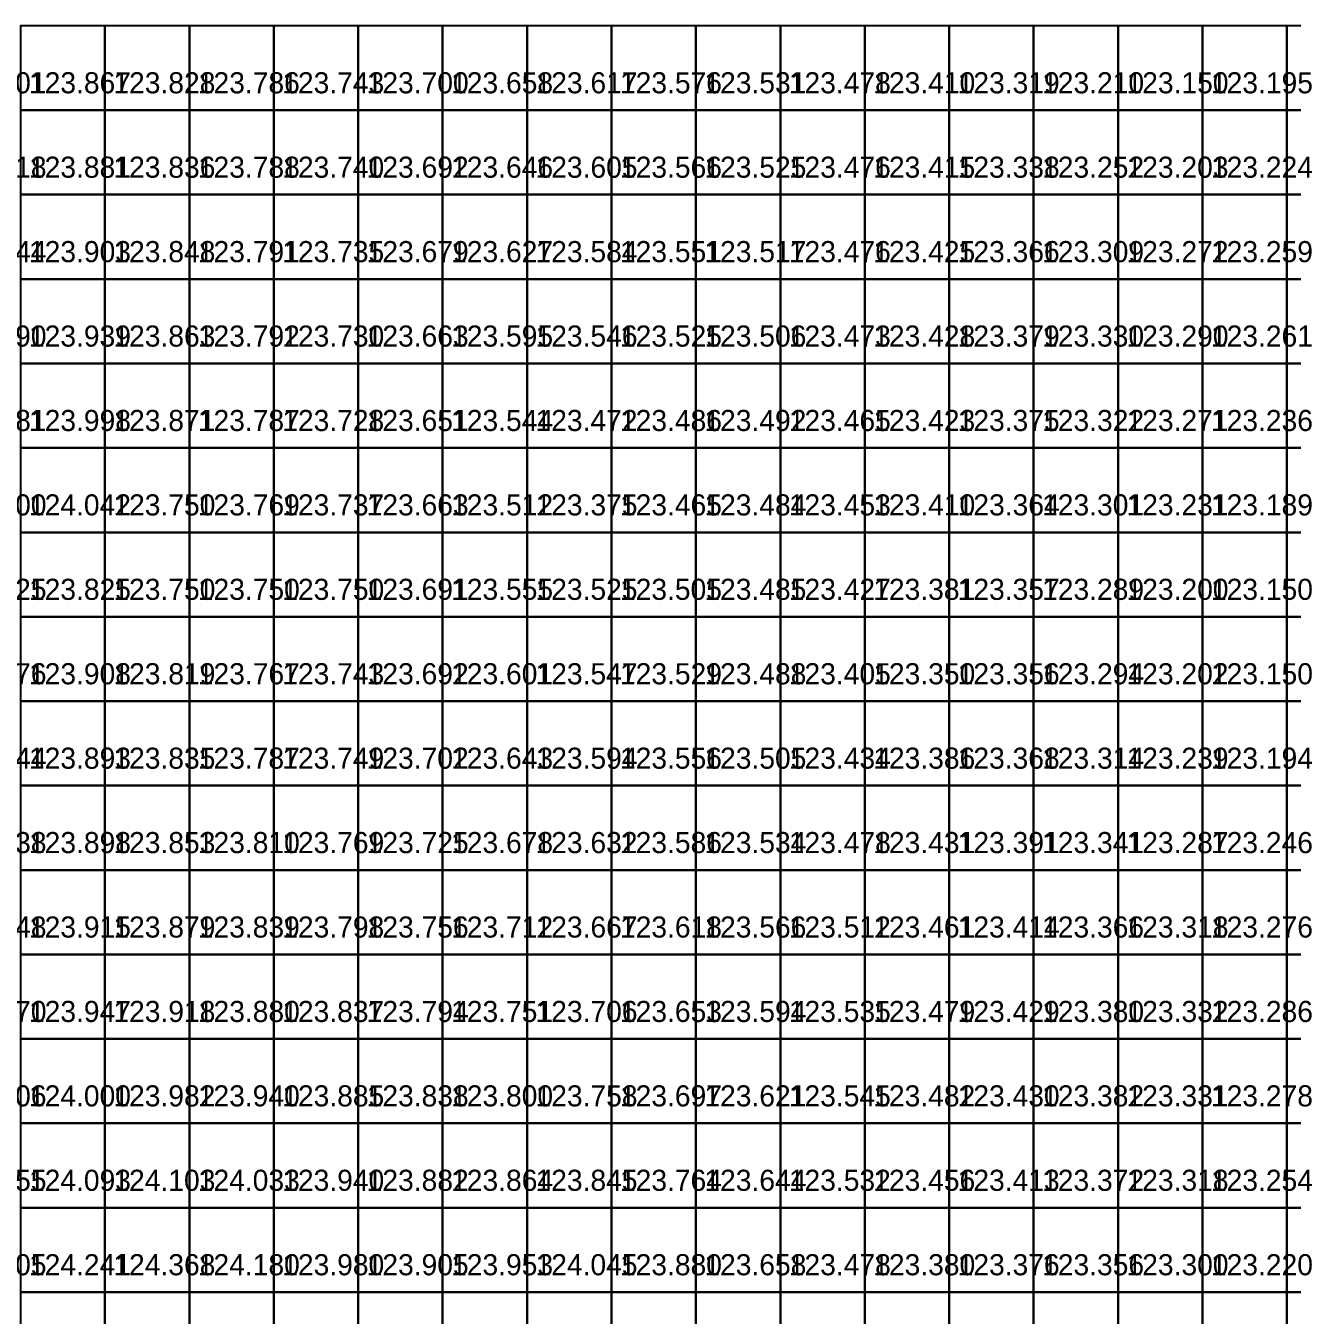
# Model space of a CAD drawing. Header units: metres. Extents: x 287857 to 287978, y 62957 to 63018.
# Drawn here: x 287947.99 to 287962.99, y 63002.56 to 63017.83 of the extents above; entities that cross this region are included whole.
import ezdxf

# ---------------------------------------------------------------- set-up
doc = ezdxf.new("R2010")
doc.units = ezdxf.units.M
for name, color, linetype, true_color in [('CIVILS-BARRIER', 7, 'Continuous', 0xf87171), ('CIVILS-INTERP', 7, 'Continuous', 0x64748b), ('CIVILS-LEVEL-TXT', 7, 'Continuous', 0x38bdf8), ('CIVILS-REAL', 7, 'Continuous', 0x38bdf8)]:
    doc.layers.add(name, color=color, linetype=linetype, true_color=true_color)

msp = doc.modelspace()

# ---------------------------------------------------------------- linework, layer by layer
at = {"layer": 'CIVILS-BARRIER'}
for points in [[(287948.925, 63011.831, 123.75), (287949.925, 63011.831, 123.75), (287949.925, 63012.831, 123.75), (287948.925, 63012.831, 123.75), (287948.925, 63011.831, 123.75)], [(287948.925, 63010.831, 123.75), (287949.925, 63010.831, 123.75), (287949.925, 63011.831, 123.75), (287948.925, 63011.831, 123.75), (287948.925, 63010.831, 123.75)]]:
    msp.add_polyline3d(points, dxfattribs=at)
at = {"layer": 'CIVILS-INTERP'}
for points in [[(287947.925, 63016.831, 123.867), (287948.925, 63016.831, 123.867), (287948.925, 63017.831, 123.867), (287947.925, 63017.831, 123.867), (287947.925, 63016.831, 123.867)], [(287948.925, 63016.831, 123.828), (287949.925, 63016.831, 123.828), (287949.925, 63017.831, 123.828), (287948.925, 63017.831, 123.828), (287948.925, 63016.831, 123.828)], [(287949.925, 63016.831, 123.786), (287950.925, 63016.831, 123.786), (287950.925, 63017.831, 123.786), (287949.925, 63017.831, 123.786), (287949.925, 63016.831, 123.786)], [(287950.925, 63016.831, 123.743), (287951.925, 63016.831, 123.743), (287951.925, 63017.831, 123.743), (287950.925, 63017.831, 123.743), (287950.925, 63016.831, 123.743)], [(287951.925, 63016.831, 123.7), (287952.925, 63016.831, 123.7), (287952.925, 63017.831, 123.7), (287951.925, 63017.831, 123.7), (287951.925, 63016.831, 123.7)], [(287952.925, 63016.831, 123.658), (287953.925, 63016.831, 123.658), (287953.925, 63017.831, 123.658), (287952.925, 63017.831, 123.658), (287952.925, 63016.831, 123.658)], [(287953.925, 63016.831, 123.617), (287954.925, 63016.831, 123.617), (287954.925, 63017.831, 123.617), (287953.925, 63017.831, 123.617), (287953.925, 63016.831, 123.617)], [(287954.925, 63016.831, 123.576), (287955.925, 63016.831, 123.576), (287955.925, 63017.831, 123.576), (287954.925, 63017.831, 123.576), (287954.925, 63016.831, 123.576)], [(287955.925, 63016.831, 123.531), (287956.925, 63016.831, 123.531), (287956.925, 63017.831, 123.531), (287955.925, 63017.831, 123.531), (287955.925, 63016.831, 123.531)], [(287956.925, 63016.831, 123.478), (287957.925, 63016.831, 123.478), (287957.925, 63017.831, 123.478), (287956.925, 63017.831, 123.478), (287956.925, 63016.831, 123.478)], [(287957.925, 63016.831, 123.41), (287958.925, 63016.831, 123.41), (287958.925, 63017.831, 123.41), (287957.925, 63017.831, 123.41), (287957.925, 63016.831, 123.41)], [(287958.925, 63016.831, 123.319), (287959.925, 63016.831, 123.319), (287959.925, 63017.831, 123.319), (287958.925, 63017.831, 123.319), (287958.925, 63016.831, 123.319)], [(287959.925, 63016.831, 123.21), (287960.925, 63016.831, 123.21), (287960.925, 63017.831, 123.21), (287959.925, 63017.831, 123.21), (287959.925, 63016.831, 123.21)], [(287961.925, 63016.831, 123.195), (287962.925, 63016.831, 123.195), (287962.925, 63017.831, 123.195), (287961.925, 63017.831, 123.195), (287961.925, 63016.831, 123.195)], [(287962.925, 63016.831, 123.248), (287963.925, 63016.831, 123.248), (287963.925, 63017.831, 123.248), (287962.925, 63017.831, 123.248), (287962.925, 63016.831, 123.248)], [(287947.925, 63015.831, 123.881), (287948.925, 63015.831, 123.881), (287948.925, 63016.831, 123.881), (287947.925, 63016.831, 123.881), (287947.925, 63015.831, 123.881)], [(287948.925, 63015.831, 123.836), (287949.925, 63015.831, 123.836), (287949.925, 63016.831, 123.836), (287948.925, 63016.831, 123.836), (287948.925, 63015.831, 123.836)], [(287949.925, 63015.831, 123.788), (287950.925, 63015.831, 123.788), (287950.925, 63016.831, 123.788), (287949.925, 63016.831, 123.788), (287949.925, 63015.831, 123.788)], [(287950.925, 63015.831, 123.74), (287951.925, 63015.831, 123.74), (287951.925, 63016.831, 123.74), (287950.925, 63016.831, 123.74), (287950.925, 63015.831, 123.74)], [(287951.925, 63015.831, 123.692), (287952.925, 63015.831, 123.692), (287952.925, 63016.831, 123.692), (287951.925, 63016.831, 123.692), (287951.925, 63015.831, 123.692)], [(287952.925, 63015.831, 123.646), (287953.925, 63015.831, 123.646), (287953.925, 63016.831, 123.646), (287952.925, 63016.831, 123.646), (287952.925, 63015.831, 123.646)], [(287953.925, 63015.831, 123.605), (287954.925, 63015.831, 123.605), (287954.925, 63016.831, 123.605), (287953.925, 63016.831, 123.605), (287953.925, 63015.831, 123.605)], [(287954.925, 63015.831, 123.566), (287955.925, 63015.831, 123.566), (287955.925, 63016.831, 123.566), (287954.925, 63016.831, 123.566), (287954.925, 63015.831, 123.566)], [(287955.925, 63015.831, 123.525), (287956.925, 63015.831, 123.525), (287956.925, 63016.831, 123.525), (287955.925, 63016.831, 123.525), (287955.925, 63015.831, 123.525)], [(287956.925, 63015.831, 123.476), (287957.925, 63015.831, 123.476), (287957.925, 63016.831, 123.476), (287956.925, 63016.831, 123.476), (287956.925, 63015.831, 123.476)], [(287957.925, 63015.831, 123.415), (287958.925, 63015.831, 123.415), (287958.925, 63016.831, 123.415), (287957.925, 63016.831, 123.415), (287957.925, 63015.831, 123.415)], [(287958.925, 63015.831, 123.338), (287959.925, 63015.831, 123.338), (287959.925, 63016.831, 123.338), (287958.925, 63016.831, 123.338), (287958.925, 63015.831, 123.338)], [(287959.925, 63015.831, 123.252), (287960.925, 63015.831, 123.252), (287960.925, 63016.831, 123.252), (287959.925, 63016.831, 123.252), (287959.925, 63015.831, 123.252)], [(287960.925, 63015.831, 123.203), (287961.925, 63015.831, 123.203), (287961.925, 63016.831, 123.203), (287960.925, 63016.831, 123.203), (287960.925, 63015.831, 123.203)], [(287961.925, 63015.831, 123.224), (287962.925, 63015.831, 123.224), (287962.925, 63016.831, 123.224), (287961.925, 63016.831, 123.224), (287961.925, 63015.831, 123.224)], [(287962.925, 63015.831, 123.249), (287963.925, 63015.831, 123.249), (287963.925, 63016.831, 123.249), (287962.925, 63016.831, 123.249), (287962.925, 63015.831, 123.249)], [(287947.925, 63014.831, 123.903), (287948.925, 63014.831, 123.903), (287948.925, 63015.831, 123.903), (287947.925, 63015.831, 123.903), (287947.925, 63014.831, 123.903)], [(287948.925, 63014.831, 123.848), (287949.925, 63014.831, 123.848), (287949.925, 63015.831, 123.848), (287948.925, 63015.831, 123.848), (287948.925, 63014.831, 123.848)], [(287949.925, 63014.831, 123.791), (287950.925, 63014.831, 123.791), (287950.925, 63015.831, 123.791), (287949.925, 63015.831, 123.791), (287949.925, 63014.831, 123.791)], [(287950.925, 63014.831, 123.735), (287951.925, 63014.831, 123.735), (287951.925, 63015.831, 123.735), (287950.925, 63015.831, 123.735), (287950.925, 63014.831, 123.735)], [(287951.925, 63014.831, 123.679), (287952.925, 63014.831, 123.679), (287952.925, 63015.831, 123.679), (287951.925, 63015.831, 123.679), (287951.925, 63014.831, 123.679)], [(287952.925, 63014.831, 123.627), (287953.925, 63014.831, 123.627), (287953.925, 63015.831, 123.627), (287952.925, 63015.831, 123.627), (287952.925, 63014.831, 123.627)], [(287953.925, 63014.831, 123.584), (287954.925, 63014.831, 123.584), (287954.925, 63015.831, 123.584), (287953.925, 63015.831, 123.584), (287953.925, 63014.831, 123.584)], [(287954.925, 63014.831, 123.551), (287955.925, 63014.831, 123.551), (287955.925, 63015.831, 123.551), (287954.925, 63015.831, 123.551), (287954.925, 63014.831, 123.551)], [(287955.925, 63014.831, 123.517), (287956.925, 63014.831, 123.517), (287956.925, 63015.831, 123.517), (287955.925, 63015.831, 123.517), (287955.925, 63014.831, 123.517)], [(287956.925, 63014.831, 123.476), (287957.925, 63014.831, 123.476), (287957.925, 63015.831, 123.476), (287956.925, 63015.831, 123.476), (287956.925, 63014.831, 123.476)], [(287957.925, 63014.831, 123.425), (287958.925, 63014.831, 123.425), (287958.925, 63015.831, 123.425), (287957.925, 63015.831, 123.425), (287957.925, 63014.831, 123.425)], [(287958.925, 63014.831, 123.366), (287959.925, 63014.831, 123.366), (287959.925, 63015.831, 123.366), (287958.925, 63015.831, 123.366), (287958.925, 63014.831, 123.366)], [(287959.925, 63014.831, 123.309), (287960.925, 63014.831, 123.309), (287960.925, 63015.831, 123.309), (287959.925, 63015.831, 123.309), (287959.925, 63014.831, 123.309)], [(287960.925, 63014.831, 123.272), (287961.925, 63014.831, 123.272), (287961.925, 63015.831, 123.272), (287960.925, 63015.831, 123.272), (287960.925, 63014.831, 123.272)], [(287961.925, 63014.831, 123.259), (287962.925, 63014.831, 123.259), (287962.925, 63015.831, 123.259), (287961.925, 63015.831, 123.259), (287961.925, 63014.831, 123.259)], [(287962.925, 63014.831, 123.25), (287963.925, 63014.831, 123.25), (287963.925, 63015.831, 123.25), (287962.925, 63015.831, 123.25), (287962.925, 63014.831, 123.25)], [(287947.925, 63013.831, 123.939), (287948.925, 63013.831, 123.939), (287948.925, 63014.831, 123.939), (287947.925, 63014.831, 123.939), (287947.925, 63013.831, 123.939)], [(287948.925, 63013.831, 123.863), (287949.925, 63013.831, 123.863), (287949.925, 63014.831, 123.863), (287948.925, 63014.831, 123.863), (287948.925, 63013.831, 123.863)], [(287949.925, 63013.831, 123.792), (287950.925, 63013.831, 123.792), (287950.925, 63014.831, 123.792), (287949.925, 63014.831, 123.792), (287949.925, 63013.831, 123.792)], [(287950.925, 63013.831, 123.73), (287951.925, 63013.831, 123.73), (287951.925, 63014.831, 123.73), (287950.925, 63014.831, 123.73), (287950.925, 63013.831, 123.73)], [(287951.925, 63013.831, 123.663), (287952.925, 63013.831, 123.663), (287952.925, 63014.831, 123.663), (287951.925, 63014.831, 123.663), (287951.925, 63013.831, 123.663)], [(287952.925, 63013.831, 123.595), (287953.925, 63013.831, 123.595), (287953.925, 63014.831, 123.595), (287952.925, 63014.831, 123.595), (287952.925, 63013.831, 123.595)], [(287953.925, 63013.831, 123.546), (287954.925, 63013.831, 123.546), (287954.925, 63014.831, 123.546), (287953.925, 63014.831, 123.546), (287953.925, 63013.831, 123.546)], [(287954.925, 63013.831, 123.525), (287955.925, 63013.831, 123.525), (287955.925, 63014.831, 123.525), (287954.925, 63014.831, 123.525), (287954.925, 63013.831, 123.525)], [(287955.925, 63013.831, 123.506), (287956.925, 63013.831, 123.506), (287956.925, 63014.831, 123.506), (287955.925, 63014.831, 123.506), (287955.925, 63013.831, 123.506)], [(287956.925, 63013.831, 123.473), (287957.925, 63013.831, 123.473), (287957.925, 63014.831, 123.473), (287956.925, 63014.831, 123.473), (287956.925, 63013.831, 123.473)], [(287957.925, 63013.831, 123.428), (287958.925, 63013.831, 123.428), (287958.925, 63014.831, 123.428), (287957.925, 63014.831, 123.428), (287957.925, 63013.831, 123.428)], [(287958.925, 63013.831, 123.379), (287959.925, 63013.831, 123.379), (287959.925, 63014.831, 123.379), (287958.925, 63014.831, 123.379), (287958.925, 63013.831, 123.379)], [(287959.925, 63013.831, 123.33), (287960.925, 63013.831, 123.33), (287960.925, 63014.831, 123.33), (287959.925, 63014.831, 123.33), (287959.925, 63013.831, 123.33)], [(287960.925, 63013.831, 123.29), (287961.925, 63013.831, 123.29), (287961.925, 63014.831, 123.29), (287960.925, 63014.831, 123.29), (287960.925, 63013.831, 123.29)], [(287961.925, 63013.831, 123.261), (287962.925, 63013.831, 123.261), (287962.925, 63014.831, 123.261), (287961.925, 63014.831, 123.261), (287961.925, 63013.831, 123.261)], [(287962.925, 63013.831, 123.237), (287963.925, 63013.831, 123.237), (287963.925, 63014.831, 123.237), (287962.925, 63014.831, 123.237), (287962.925, 63013.831, 123.237)], [(287947.925, 63012.831, 123.998), (287948.925, 63012.831, 123.998), (287948.925, 63013.831, 123.998), (287947.925, 63013.831, 123.998), (287947.925, 63012.831, 123.998)], [(287948.925, 63012.831, 123.871), (287949.925, 63012.831, 123.871), (287949.925, 63013.831, 123.871), (287948.925, 63013.831, 123.871), (287948.925, 63012.831, 123.871)], [(287949.925, 63012.831, 123.787), (287950.925, 63012.831, 123.787), (287950.925, 63013.831, 123.787), (287949.925, 63013.831, 123.787), (287949.925, 63012.831, 123.787)], [(287950.925, 63012.831, 123.728), (287951.925, 63012.831, 123.728), (287951.925, 63013.831, 123.728), (287950.925, 63013.831, 123.728), (287950.925, 63012.831, 123.728)], [(287951.925, 63012.831, 123.651), (287952.925, 63012.831, 123.651), (287952.925, 63013.831, 123.651), (287951.925, 63013.831, 123.651), (287951.925, 63012.831, 123.651)], [(287952.925, 63012.831, 123.544), (287953.925, 63012.831, 123.544), (287953.925, 63013.831, 123.544), (287952.925, 63013.831, 123.544), (287952.925, 63012.831, 123.544)], [(287953.925, 63012.831, 123.472), (287954.925, 63012.831, 123.472), (287954.925, 63013.831, 123.472), (287953.925, 63013.831, 123.472), (287953.925, 63012.831, 123.472)], [(287954.925, 63012.831, 123.486), (287955.925, 63012.831, 123.486), (287955.925, 63013.831, 123.486), (287954.925, 63013.831, 123.486), (287954.925, 63012.831, 123.486)], [(287955.925, 63012.831, 123.492), (287956.925, 63012.831, 123.492), (287956.925, 63013.831, 123.492), (287955.925, 63013.831, 123.492), (287955.925, 63012.831, 123.492)], [(287956.925, 63012.831, 123.465), (287957.925, 63012.831, 123.465), (287957.925, 63013.831, 123.465), (287956.925, 63013.831, 123.465), (287956.925, 63012.831, 123.465)], [(287957.925, 63012.831, 123.423), (287958.925, 63012.831, 123.423), (287958.925, 63013.831, 123.423), (287957.925, 63013.831, 123.423), (287957.925, 63012.831, 123.423)], [(287958.925, 63012.831, 123.375), (287959.925, 63012.831, 123.375), (287959.925, 63013.831, 123.375), (287958.925, 63013.831, 123.375), (287958.925, 63012.831, 123.375)], [(287959.925, 63012.831, 123.322), (287960.925, 63012.831, 123.322), (287960.925, 63013.831, 123.322), (287959.925, 63013.831, 123.322), (287959.925, 63012.831, 123.322)], [(287960.925, 63012.831, 123.271), (287961.925, 63012.831, 123.271), (287961.925, 63013.831, 123.271), (287960.925, 63013.831, 123.271), (287960.925, 63012.831, 123.271)], [(287961.925, 63012.831, 123.236), (287962.925, 63012.831, 123.236), (287962.925, 63013.831, 123.236), (287961.925, 63013.831, 123.236), (287961.925, 63012.831, 123.236)], [(287962.925, 63012.831, 123.212), (287963.925, 63012.831, 123.212), (287963.925, 63013.831, 123.212), (287962.925, 63013.831, 123.212), (287962.925, 63012.831, 123.212)], [(287947.925, 63011.831, 124.042), (287948.925, 63011.831, 124.042), (287948.925, 63012.831, 124.042), (287947.925, 63012.831, 124.042), (287947.925, 63011.831, 124.042)], [(287949.925, 63011.831, 123.769), (287950.925, 63011.831, 123.769), (287950.925, 63012.831, 123.769), (287949.925, 63012.831, 123.769), (287949.925, 63011.831, 123.769)], [(287950.925, 63011.831, 123.737), (287951.925, 63011.831, 123.737), (287951.925, 63012.831, 123.737), (287950.925, 63012.831, 123.737), (287950.925, 63011.831, 123.737)], [(287951.925, 63011.831, 123.663), (287952.925, 63011.831, 123.663), (287952.925, 63012.831, 123.663), (287951.925, 63012.831, 123.663), (287951.925, 63011.831, 123.663)], [(287952.925, 63011.831, 123.512), (287953.925, 63011.831, 123.512), (287953.925, 63012.831, 123.512), (287952.925, 63012.831, 123.512), (287952.925, 63011.831, 123.512)], [(287954.925, 63011.831, 123.465), (287955.925, 63011.831, 123.465), (287955.925, 63012.831, 123.465), (287954.925, 63012.831, 123.465), (287954.925, 63011.831, 123.465)], [(287955.925, 63011.831, 123.484), (287956.925, 63011.831, 123.484), (287956.925, 63012.831, 123.484), (287955.925, 63012.831, 123.484), (287955.925, 63011.831, 123.484)], [(287956.925, 63011.831, 123.453), (287957.925, 63011.831, 123.453), (287957.925, 63012.831, 123.453), (287956.925, 63012.831, 123.453), (287956.925, 63011.831, 123.453)], [(287957.925, 63011.831, 123.41), (287958.925, 63011.831, 123.41), (287958.925, 63012.831, 123.41), (287957.925, 63012.831, 123.41), (287957.925, 63011.831, 123.41)], [(287958.925, 63011.831, 123.364), (287959.925, 63011.831, 123.364), (287959.925, 63012.831, 123.364), (287958.925, 63012.831, 123.364), (287958.925, 63011.831, 123.364)], [(287959.925, 63011.831, 123.301), (287960.925, 63011.831, 123.301), (287960.925, 63012.831, 123.301), (287959.925, 63012.831, 123.301), (287959.925, 63011.831, 123.301)], [(287960.925, 63011.831, 123.231), (287961.925, 63011.831, 123.231), (287961.925, 63012.831, 123.231), (287960.925, 63012.831, 123.231), (287960.925, 63011.831, 123.231)], [(287961.925, 63011.831, 123.189), (287962.925, 63011.831, 123.189), (287962.925, 63012.831, 123.189), (287961.925, 63012.831, 123.189), (287961.925, 63011.831, 123.189)], [(287962.925, 63011.831, 123.186), (287963.925, 63011.831, 123.186), (287963.925, 63012.831, 123.186), (287962.925, 63012.831, 123.186), (287962.925, 63011.831, 123.186)], [(287951.925, 63010.831, 123.691), (287952.925, 63010.831, 123.691), (287952.925, 63011.831, 123.691), (287951.925, 63011.831, 123.691), (287951.925, 63010.831, 123.691)], [(287952.925, 63010.831, 123.555), (287953.925, 63010.831, 123.555), (287953.925, 63011.831, 123.555), (287952.925, 63011.831, 123.555), (287952.925, 63010.831, 123.555)], [(287954.925, 63010.831, 123.505), (287955.925, 63010.831, 123.505), (287955.925, 63011.831, 123.505), (287954.925, 63011.831, 123.505), (287954.925, 63010.831, 123.505)], [(287955.925, 63010.831, 123.485), (287956.925, 63010.831, 123.485), (287956.925, 63011.831, 123.485), (287955.925, 63011.831, 123.485), (287955.925, 63010.831, 123.485)], [(287956.925, 63010.831, 123.427), (287957.925, 63010.831, 123.427), (287957.925, 63011.831, 123.427), (287956.925, 63011.831, 123.427), (287956.925, 63010.831, 123.427)], [(287957.925, 63010.831, 123.381), (287958.925, 63010.831, 123.381), (287958.925, 63011.831, 123.381), (287957.925, 63011.831, 123.381), (287957.925, 63010.831, 123.381)], [(287958.925, 63010.831, 123.357), (287959.925, 63010.831, 123.357), (287959.925, 63011.831, 123.357), (287958.925, 63011.831, 123.357), (287958.925, 63010.831, 123.357)], [(287959.925, 63010.831, 123.289), (287960.925, 63010.831, 123.289), (287960.925, 63011.831, 123.289), (287959.925, 63011.831, 123.289), (287959.925, 63010.831, 123.289)], [(287960.925, 63010.831, 123.2), (287961.925, 63010.831, 123.2), (287961.925, 63011.831, 123.2), (287960.925, 63011.831, 123.2), (287960.925, 63010.831, 123.2)], [(287962.925, 63010.831, 123.17), (287963.925, 63010.831, 123.17), (287963.925, 63011.831, 123.17), (287962.925, 63011.831, 123.17), (287962.925, 63010.831, 123.17)], [(287947.925, 63009.831, 123.908), (287948.925, 63009.831, 123.908), (287948.925, 63010.831, 123.908), (287947.925, 63010.831, 123.908), (287947.925, 63009.831, 123.908)], [(287948.925, 63009.831, 123.819), (287949.925, 63009.831, 123.819), (287949.925, 63010.831, 123.819), (287948.925, 63010.831, 123.819), (287948.925, 63009.831, 123.819)], [(287949.925, 63009.831, 123.767), (287950.925, 63009.831, 123.767), (287950.925, 63010.831, 123.767), (287949.925, 63010.831, 123.767), (287949.925, 63009.831, 123.767)], [(287950.925, 63009.831, 123.743), (287951.925, 63009.831, 123.743), (287951.925, 63010.831, 123.743), (287950.925, 63010.831, 123.743), (287950.925, 63009.831, 123.743)], [(287951.925, 63009.831, 123.692), (287952.925, 63009.831, 123.692), (287952.925, 63010.831, 123.692), (287951.925, 63010.831, 123.692), (287951.925, 63009.831, 123.692)], [(287952.925, 63009.831, 123.601), (287953.925, 63009.831, 123.601), (287953.925, 63010.831, 123.601), (287952.925, 63010.831, 123.601), (287952.925, 63009.831, 123.601)], [(287953.925, 63009.831, 123.547), (287954.925, 63009.831, 123.547), (287954.925, 63010.831, 123.547), (287953.925, 63010.831, 123.547), (287953.925, 63009.831, 123.547)], [(287954.925, 63009.831, 123.529), (287955.925, 63009.831, 123.529), (287955.925, 63010.831, 123.529), (287954.925, 63010.831, 123.529), (287954.925, 63009.831, 123.529)], [(287955.925, 63009.831, 123.488), (287956.925, 63009.831, 123.488), (287956.925, 63010.831, 123.488), (287955.925, 63010.831, 123.488), (287955.925, 63009.831, 123.488)], [(287956.925, 63009.831, 123.405), (287957.925, 63009.831, 123.405), (287957.925, 63010.831, 123.405), (287956.925, 63010.831, 123.405), (287956.925, 63009.831, 123.405)], [(287958.925, 63009.831, 123.356), (287959.925, 63009.831, 123.356), (287959.925, 63010.831, 123.356), (287958.925, 63010.831, 123.356), (287958.925, 63009.831, 123.356)], [(287959.925, 63009.831, 123.294), (287960.925, 63009.831, 123.294), (287960.925, 63010.831, 123.294), (287959.925, 63010.831, 123.294), (287959.925, 63009.831, 123.294)], [(287960.925, 63009.831, 123.202), (287961.925, 63009.831, 123.202), (287961.925, 63010.831, 123.202), (287960.925, 63010.831, 123.202), (287960.925, 63009.831, 123.202)], [(287962.925, 63009.831, 123.172), (287963.925, 63009.831, 123.172), (287963.925, 63010.831, 123.172), (287962.925, 63010.831, 123.172), (287962.925, 63009.831, 123.172)], [(287947.925, 63008.831, 123.893), (287948.925, 63008.831, 123.893), (287948.925, 63009.831, 123.893), (287947.925, 63009.831, 123.893), (287947.925, 63008.831, 123.893)], [(287948.925, 63008.831, 123.835), (287949.925, 63008.831, 123.835), (287949.925, 63009.831, 123.835), (287948.925, 63009.831, 123.835), (287948.925, 63008.831, 123.835)], [(287949.925, 63008.831, 123.787), (287950.925, 63008.831, 123.787), (287950.925, 63009.831, 123.787), (287949.925, 63009.831, 123.787), (287949.925, 63008.831, 123.787)], [(287950.925, 63008.831, 123.749), (287951.925, 63008.831, 123.749), (287951.925, 63009.831, 123.749), (287950.925, 63009.831, 123.749), (287950.925, 63008.831, 123.749)], [(287951.925, 63008.831, 123.702), (287952.925, 63008.831, 123.702), (287952.925, 63009.831, 123.702), (287951.925, 63009.831, 123.702), (287951.925, 63008.831, 123.702)], [(287952.925, 63008.831, 123.643), (287953.925, 63008.831, 123.643), (287953.925, 63009.831, 123.643), (287952.925, 63009.831, 123.643), (287952.925, 63008.831, 123.643)], [(287953.925, 63008.831, 123.594), (287954.925, 63008.831, 123.594), (287954.925, 63009.831, 123.594), (287953.925, 63009.831, 123.594), (287953.925, 63008.831, 123.594)], [(287954.925, 63008.831, 123.556), (287955.925, 63008.831, 123.556), (287955.925, 63009.831, 123.556), (287954.925, 63009.831, 123.556), (287954.925, 63008.831, 123.556)], [(287955.925, 63008.831, 123.505), (287956.925, 63008.831, 123.505), (287956.925, 63009.831, 123.505), (287955.925, 63009.831, 123.505), (287955.925, 63008.831, 123.505)], [(287956.925, 63008.831, 123.434), (287957.925, 63008.831, 123.434), (287957.925, 63009.831, 123.434), (287956.925, 63009.831, 123.434), (287956.925, 63008.831, 123.434)], [(287957.925, 63008.831, 123.386), (287958.925, 63008.831, 123.386), (287958.925, 63009.831, 123.386), (287957.925, 63009.831, 123.386), (287957.925, 63008.831, 123.386)], [(287958.925, 63008.831, 123.368), (287959.925, 63008.831, 123.368), (287959.925, 63009.831, 123.368), (287958.925, 63009.831, 123.368), (287958.925, 63008.831, 123.368)], [(287959.925, 63008.831, 123.314), (287960.925, 63008.831, 123.314), (287960.925, 63009.831, 123.314), (287959.925, 63009.831, 123.314), (287959.925, 63008.831, 123.314)], [(287960.925, 63008.831, 123.239), (287961.925, 63008.831, 123.239), (287961.925, 63009.831, 123.239), (287960.925, 63009.831, 123.239), (287960.925, 63008.831, 123.239)], [(287961.925, 63008.831, 123.194), (287962.925, 63008.831, 123.194), (287962.925, 63009.831, 123.194), (287961.925, 63009.831, 123.194), (287961.925, 63008.831, 123.194)], [(287962.925, 63008.831, 123.192), (287963.925, 63008.831, 123.192), (287963.925, 63009.831, 123.192), (287962.925, 63009.831, 123.192), (287962.925, 63008.831, 123.192)], [(287947.925, 63007.831, 123.898), (287948.925, 63007.831, 123.898), (287948.925, 63008.831, 123.898), (287947.925, 63008.831, 123.898), (287947.925, 63007.831, 123.898)], [(287948.925, 63007.831, 123.853), (287949.925, 63007.831, 123.853), (287949.925, 63008.831, 123.853), (287948.925, 63008.831, 123.853), (287948.925, 63007.831, 123.853)], [(287949.925, 63007.831, 123.81), (287950.925, 63007.831, 123.81), (287950.925, 63008.831, 123.81), (287949.925, 63008.831, 123.81), (287949.925, 63007.831, 123.81)], [(287950.925, 63007.831, 123.769), (287951.925, 63007.831, 123.769), (287951.925, 63008.831, 123.769), (287950.925, 63008.831, 123.769), (287950.925, 63007.831, 123.769)], [(287951.925, 63007.831, 123.725), (287952.925, 63007.831, 123.725), (287952.925, 63008.831, 123.725), (287951.925, 63008.831, 123.725), (287951.925, 63007.831, 123.725)], [(287952.925, 63007.831, 123.678), (287953.925, 63007.831, 123.678), (287953.925, 63008.831, 123.678), (287952.925, 63008.831, 123.678), (287952.925, 63007.831, 123.678)], [(287953.925, 63007.831, 123.632), (287954.925, 63007.831, 123.632), (287954.925, 63008.831, 123.632), (287953.925, 63008.831, 123.632), (287953.925, 63007.831, 123.632)], [(287954.925, 63007.831, 123.586), (287955.925, 63007.831, 123.586), (287955.925, 63008.831, 123.586), (287954.925, 63008.831, 123.586), (287954.925, 63007.831, 123.586)], [(287955.925, 63007.831, 123.534), (287956.925, 63007.831, 123.534), (287956.925, 63008.831, 123.534), (287955.925, 63008.831, 123.534), (287955.925, 63007.831, 123.534)], [(287956.925, 63007.831, 123.478), (287957.925, 63007.831, 123.478), (287957.925, 63008.831, 123.478), (287956.925, 63008.831, 123.478), (287956.925, 63007.831, 123.478)], [(287957.925, 63007.831, 123.431), (287958.925, 63007.831, 123.431), (287958.925, 63008.831, 123.431), (287957.925, 63008.831, 123.431), (287957.925, 63007.831, 123.431)], [(287958.925, 63007.831, 123.391), (287959.925, 63007.831, 123.391), (287959.925, 63008.831, 123.391), (287958.925, 63008.831, 123.391), (287958.925, 63007.831, 123.391)], [(287959.925, 63007.831, 123.341), (287960.925, 63007.831, 123.341), (287960.925, 63008.831, 123.341), (287959.925, 63008.831, 123.341), (287959.925, 63007.831, 123.341)], [(287960.925, 63007.831, 123.287), (287961.925, 63007.831, 123.287), (287961.925, 63008.831, 123.287), (287960.925, 63008.831, 123.287), (287960.925, 63007.831, 123.287)], [(287961.925, 63007.831, 123.246), (287962.925, 63007.831, 123.246), (287962.925, 63008.831, 123.246), (287961.925, 63008.831, 123.246), (287961.925, 63007.831, 123.246)], [(287962.925, 63007.831, 123.221), (287963.925, 63007.831, 123.221), (287963.925, 63008.831, 123.221), (287962.925, 63008.831, 123.221), (287962.925, 63007.831, 123.221)], [(287947.925, 63006.831, 123.915), (287948.925, 63006.831, 123.915), (287948.925, 63007.831, 123.915), (287947.925, 63007.831, 123.915), (287947.925, 63006.831, 123.915)], [(287948.925, 63006.831, 123.879), (287949.925, 63006.831, 123.879), (287949.925, 63007.831, 123.879), (287948.925, 63007.831, 123.879), (287948.925, 63006.831, 123.879)], [(287949.925, 63006.831, 123.839), (287950.925, 63006.831, 123.839), (287950.925, 63007.831, 123.839), (287949.925, 63007.831, 123.839), (287949.925, 63006.831, 123.839)], [(287950.925, 63006.831, 123.798), (287951.925, 63006.831, 123.798), (287951.925, 63007.831, 123.798), (287950.925, 63007.831, 123.798), (287950.925, 63006.831, 123.798)], [(287951.925, 63006.831, 123.756), (287952.925, 63006.831, 123.756), (287952.925, 63007.831, 123.756), (287951.925, 63007.831, 123.756), (287951.925, 63006.831, 123.756)], [(287952.925, 63006.831, 123.712), (287953.925, 63006.831, 123.712), (287953.925, 63007.831, 123.712), (287952.925, 63007.831, 123.712), (287952.925, 63006.831, 123.712)], [(287953.925, 63006.831, 123.667), (287954.925, 63006.831, 123.667), (287954.925, 63007.831, 123.667), (287953.925, 63007.831, 123.667), (287953.925, 63006.831, 123.667)], [(287954.925, 63006.831, 123.618), (287955.925, 63006.831, 123.618), (287955.925, 63007.831, 123.618), (287954.925, 63007.831, 123.618), (287954.925, 63006.831, 123.618)], [(287955.925, 63006.831, 123.566), (287956.925, 63006.831, 123.566), (287956.925, 63007.831, 123.566), (287955.925, 63007.831, 123.566), (287955.925, 63006.831, 123.566)], [(287956.925, 63006.831, 123.512), (287957.925, 63006.831, 123.512), (287957.925, 63007.831, 123.512), (287956.925, 63007.831, 123.512), (287956.925, 63006.831, 123.512)], [(287957.925, 63006.831, 123.461), (287958.925, 63006.831, 123.461), (287958.925, 63007.831, 123.461), (287957.925, 63007.831, 123.461), (287957.925, 63006.831, 123.461)], [(287958.925, 63006.831, 123.414), (287959.925, 63006.831, 123.414), (287959.925, 63007.831, 123.414), (287958.925, 63007.831, 123.414), (287958.925, 63006.831, 123.414)], [(287959.925, 63006.831, 123.366), (287960.925, 63006.831, 123.366), (287960.925, 63007.831, 123.366), (287959.925, 63007.831, 123.366), (287959.925, 63006.831, 123.366)], [(287960.925, 63006.831, 123.318), (287961.925, 63006.831, 123.318), (287961.925, 63007.831, 123.318), (287960.925, 63007.831, 123.318), (287960.925, 63006.831, 123.318)], [(287961.925, 63006.831, 123.276), (287962.925, 63006.831, 123.276), (287962.925, 63007.831, 123.276), (287961.925, 63007.831, 123.276), (287961.925, 63006.831, 123.276)], [(287962.925, 63006.831, 123.241), (287963.925, 63006.831, 123.241), (287963.925, 63007.831, 123.241), (287962.925, 63007.831, 123.241), (287962.925, 63006.831, 123.241)], [(287947.925, 63005.831, 123.947), (287948.925, 63005.831, 123.947), (287948.925, 63006.831, 123.947), (287947.925, 63006.831, 123.947), (287947.925, 63005.831, 123.947)], [(287948.925, 63005.831, 123.918), (287949.925, 63005.831, 123.918), (287949.925, 63006.831, 123.918), (287948.925, 63006.831, 123.918), (287948.925, 63005.831, 123.918)], [(287949.925, 63005.831, 123.88), (287950.925, 63005.831, 123.88), (287950.925, 63006.831, 123.88), (287949.925, 63006.831, 123.88), (287949.925, 63005.831, 123.88)], [(287950.925, 63005.831, 123.837), (287951.925, 63005.831, 123.837), (287951.925, 63006.831, 123.837), (287950.925, 63006.831, 123.837), (287950.925, 63005.831, 123.837)], [(287951.925, 63005.831, 123.794), (287952.925, 63005.831, 123.794), (287952.925, 63006.831, 123.794), (287951.925, 63006.831, 123.794), (287951.925, 63005.831, 123.794)], [(287952.925, 63005.831, 123.751), (287953.925, 63005.831, 123.751), (287953.925, 63006.831, 123.751), (287952.925, 63006.831, 123.751), (287952.925, 63005.831, 123.751)], [(287953.925, 63005.831, 123.706), (287954.925, 63005.831, 123.706), (287954.925, 63006.831, 123.706), (287953.925, 63006.831, 123.706), (287953.925, 63005.831, 123.706)], [(287954.925, 63005.831, 123.653), (287955.925, 63005.831, 123.653), (287955.925, 63006.831, 123.653), (287954.925, 63006.831, 123.653), (287954.925, 63005.831, 123.653)], [(287955.925, 63005.831, 123.594), (287956.925, 63005.831, 123.594), (287956.925, 63006.831, 123.594), (287955.925, 63006.831, 123.594), (287955.925, 63005.831, 123.594)], [(287956.925, 63005.831, 123.535), (287957.925, 63005.831, 123.535), (287957.925, 63006.831, 123.535), (287956.925, 63006.831, 123.535), (287956.925, 63005.831, 123.535)], [(287957.925, 63005.831, 123.479), (287958.925, 63005.831, 123.479), (287958.925, 63006.831, 123.479), (287957.925, 63006.831, 123.479), (287957.925, 63005.831, 123.479)], [(287958.925, 63005.831, 123.429), (287959.925, 63005.831, 123.429), (287959.925, 63006.831, 123.429), (287958.925, 63006.831, 123.429), (287958.925, 63005.831, 123.429)], [(287959.925, 63005.831, 123.38), (287960.925, 63005.831, 123.38), (287960.925, 63006.831, 123.38), (287959.925, 63006.831, 123.38), (287959.925, 63005.831, 123.38)], [(287960.925, 63005.831, 123.332), (287961.925, 63005.831, 123.332), (287961.925, 63006.831, 123.332), (287960.925, 63006.831, 123.332), (287960.925, 63005.831, 123.332)], [(287961.925, 63005.831, 123.286), (287962.925, 63005.831, 123.286), (287962.925, 63006.831, 123.286), (287961.925, 63006.831, 123.286), (287961.925, 63005.831, 123.286)], [(287962.925, 63005.831, 123.244), (287963.925, 63005.831, 123.244), (287963.925, 63006.831, 123.244), (287962.925, 63006.831, 123.244), (287962.925, 63005.831, 123.244)], [(287947.925, 63004.831, 124), (287948.925, 63004.831, 124), (287948.925, 63005.831, 124), (287947.925, 63005.831, 124), (287947.925, 63004.831, 124)], [(287948.925, 63004.831, 123.982), (287949.925, 63004.831, 123.982), (287949.925, 63005.831, 123.982), (287948.925, 63005.831, 123.982), (287948.925, 63004.831, 123.982)], [(287949.925, 63004.831, 123.94), (287950.925, 63004.831, 123.94), (287950.925, 63005.831, 123.94), (287949.925, 63005.831, 123.94), (287949.925, 63004.831, 123.94)], [(287950.925, 63004.831, 123.885), (287951.925, 63004.831, 123.885), (287951.925, 63005.831, 123.885), (287950.925, 63005.831, 123.885), (287950.925, 63004.831, 123.885)], [(287951.925, 63004.831, 123.838), (287952.925, 63004.831, 123.838), (287952.925, 63005.831, 123.838), (287951.925, 63005.831, 123.838), (287951.925, 63004.831, 123.838)], [(287952.925, 63004.831, 123.8), (287953.925, 63004.831, 123.8), (287953.925, 63005.831, 123.8), (287952.925, 63005.831, 123.8), (287952.925, 63004.831, 123.8)], [(287953.925, 63004.831, 123.758), (287954.925, 63004.831, 123.758), (287954.925, 63005.831, 123.758), (287953.925, 63005.831, 123.758), (287953.925, 63004.831, 123.758)], [(287954.925, 63004.831, 123.697), (287955.925, 63004.831, 123.697), (287955.925, 63005.831, 123.697), (287954.925, 63005.831, 123.697), (287954.925, 63004.831, 123.697)], [(287955.925, 63004.831, 123.621), (287956.925, 63004.831, 123.621), (287956.925, 63005.831, 123.621), (287955.925, 63005.831, 123.621), (287955.925, 63004.831, 123.621)], [(287956.925, 63004.831, 123.545), (287957.925, 63004.831, 123.545), (287957.925, 63005.831, 123.545), (287956.925, 63005.831, 123.545), (287956.925, 63004.831, 123.545)], [(287957.925, 63004.831, 123.482), (287958.925, 63004.831, 123.482), (287958.925, 63005.831, 123.482), (287957.925, 63005.831, 123.482), (287957.925, 63004.831, 123.482)], [(287958.925, 63004.831, 123.43), (287959.925, 63004.831, 123.43), (287959.925, 63005.831, 123.43), (287958.925, 63005.831, 123.43), (287958.925, 63004.831, 123.43)], [(287959.925, 63004.831, 123.382), (287960.925, 63004.831, 123.382), (287960.925, 63005.831, 123.382), (287959.925, 63005.831, 123.382), (287959.925, 63004.831, 123.382)], [(287960.925, 63004.831, 123.331), (287961.925, 63004.831, 123.331), (287961.925, 63005.831, 123.331), (287960.925, 63005.831, 123.331), (287960.925, 63004.831, 123.331)], [(287961.925, 63004.831, 123.278), (287962.925, 63004.831, 123.278), (287962.925, 63005.831, 123.278), (287961.925, 63005.831, 123.278), (287961.925, 63004.831, 123.278)], [(287962.925, 63004.831, 123.228), (287963.925, 63004.831, 123.228), (287963.925, 63005.831, 123.228), (287962.925, 63005.831, 123.228), (287962.925, 63004.831, 123.228)], [(287947.925, 63003.831, 124.093), (287948.925, 63003.831, 124.093), (287948.925, 63004.831, 124.093), (287947.925, 63004.831, 124.093), (287947.925, 63003.831, 124.093)], [(287948.925, 63003.831, 124.103), (287949.925, 63003.831, 124.103), (287949.925, 63004.831, 124.103), (287948.925, 63004.831, 124.103), (287948.925, 63003.831, 124.103)], [(287949.925, 63003.831, 124.033), (287950.925, 63003.831, 124.033), (287950.925, 63004.831, 124.033), (287949.925, 63004.831, 124.033), (287949.925, 63003.831, 124.033)], [(287950.925, 63003.831, 123.94), (287951.925, 63003.831, 123.94), (287951.925, 63004.831, 123.94), (287950.925, 63004.831, 123.94), (287950.925, 63003.831, 123.94)], [(287951.925, 63003.831, 123.882), (287952.925, 63003.831, 123.882), (287952.925, 63004.831, 123.882), (287951.925, 63004.831, 123.882), (287951.925, 63003.831, 123.882)], [(287952.925, 63003.831, 123.864), (287953.925, 63003.831, 123.864), (287953.925, 63004.831, 123.864), (287952.925, 63004.831, 123.864), (287952.925, 63003.831, 123.864)], [(287953.925, 63003.831, 123.845), (287954.925, 63003.831, 123.845), (287954.925, 63004.831, 123.845), (287953.925, 63004.831, 123.845), (287953.925, 63003.831, 123.845)], [(287954.925, 63003.831, 123.764), (287955.925, 63003.831, 123.764), (287955.925, 63004.831, 123.764), (287954.925, 63004.831, 123.764), (287954.925, 63003.831, 123.764)], [(287955.925, 63003.831, 123.644), (287956.925, 63003.831, 123.644), (287956.925, 63004.831, 123.644), (287955.925, 63004.831, 123.644), (287955.925, 63003.831, 123.644)], [(287956.925, 63003.831, 123.532), (287957.925, 63003.831, 123.532), (287957.925, 63004.831, 123.532), (287956.925, 63004.831, 123.532), (287956.925, 63003.831, 123.532)], [(287957.925, 63003.831, 123.456), (287958.925, 63003.831, 123.456), (287958.925, 63004.831, 123.456), (287957.925, 63004.831, 123.456), (287957.925, 63003.831, 123.456)], [(287958.925, 63003.831, 123.413), (287959.925, 63003.831, 123.413), (287959.925, 63004.831, 123.413), (287958.925, 63004.831, 123.413), (287958.925, 63003.831, 123.413)], [(287959.925, 63003.831, 123.372), (287960.925, 63003.831, 123.372), (287960.925, 63004.831, 123.372), (287959.925, 63004.831, 123.372), (287959.925, 63003.831, 123.372)], [(287960.925, 63003.831, 123.318), (287961.925, 63003.831, 123.318), (287961.925, 63004.831, 123.318), (287960.925, 63004.831, 123.318), (287960.925, 63003.831, 123.318)], [(287961.925, 63003.831, 123.254), (287962.925, 63003.831, 123.254), (287962.925, 63004.831, 123.254), (287961.925, 63004.831, 123.254), (287961.925, 63003.831, 123.254)], [(287962.925, 63003.831, 123.19), (287963.925, 63003.831, 123.19), (287963.925, 63004.831, 123.19), (287962.925, 63004.831, 123.19), (287962.925, 63003.831, 123.19)], [(287947.925, 63002.831, 124.241), (287948.925, 63002.831, 124.241), (287948.925, 63003.831, 124.241), (287947.925, 63003.831, 124.241), (287947.925, 63002.831, 124.241)], [(287948.925, 63002.831, 124.368), (287949.925, 63002.831, 124.368), (287949.925, 63003.831, 124.368), (287948.925, 63003.831, 124.368), (287948.925, 63002.831, 124.368)], [(287949.925, 63002.831, 124.18), (287950.925, 63002.831, 124.18), (287950.925, 63003.831, 124.18), (287949.925, 63003.831, 124.18), (287949.925, 63002.831, 124.18)], [(287950.925, 63002.831, 123.98), (287951.925, 63002.831, 123.98), (287951.925, 63003.831, 123.98), (287950.925, 63003.831, 123.98), (287950.925, 63002.831, 123.98)], [(287951.925, 63002.831, 123.905), (287952.925, 63002.831, 123.905), (287952.925, 63003.831, 123.905), (287951.925, 63003.831, 123.905), (287951.925, 63002.831, 123.905)], [(287952.925, 63002.831, 123.953), (287953.925, 63002.831, 123.953), (287953.925, 63003.831, 123.953), (287952.925, 63003.831, 123.953), (287952.925, 63002.831, 123.953)], [(287953.925, 63002.831, 124.045), (287954.925, 63002.831, 124.045), (287954.925, 63003.831, 124.045), (287953.925, 63003.831, 124.045), (287953.925, 63002.831, 124.045)], [(287954.925, 63002.831, 123.88), (287955.925, 63002.831, 123.88), (287955.925, 63003.831, 123.88), (287954.925, 63003.831, 123.88), (287954.925, 63002.831, 123.88)], [(287955.925, 63002.831, 123.658), (287956.925, 63002.831, 123.658), (287956.925, 63003.831, 123.658), (287955.925, 63003.831, 123.658), (287955.925, 63002.831, 123.658)], [(287956.925, 63002.831, 123.478), (287957.925, 63002.831, 123.478), (287957.925, 63003.831, 123.478), (287956.925, 63003.831, 123.478), (287956.925, 63002.831, 123.478)], [(287957.925, 63002.831, 123.38), (287958.925, 63002.831, 123.38), (287958.925, 63003.831, 123.38), (287957.925, 63003.831, 123.38), (287957.925, 63002.831, 123.38)], [(287958.925, 63002.831, 123.376), (287959.925, 63002.831, 123.376), (287959.925, 63003.831, 123.376), (287958.925, 63003.831, 123.376), (287958.925, 63002.831, 123.376)], [(287959.925, 63002.831, 123.356), (287960.925, 63002.831, 123.356), (287960.925, 63003.831, 123.356), (287959.925, 63003.831, 123.356), (287959.925, 63002.831, 123.356)], [(287960.925, 63002.831, 123.3), (287961.925, 63002.831, 123.3), (287961.925, 63003.831, 123.3), (287960.925, 63003.831, 123.3), (287960.925, 63002.831, 123.3)], [(287961.925, 63002.831, 123.22), (287962.925, 63002.831, 123.22), (287962.925, 63003.831, 123.22), (287961.925, 63003.831, 123.22), (287961.925, 63002.831, 123.22)], [(287962.925, 63002.831, 123.13), (287963.925, 63002.831, 123.13), (287963.925, 63003.831, 123.13), (287962.925, 63003.831, 123.13), (287962.925, 63002.831, 123.13)], [(287947.925, 63001.831, 124.296), (287948.925, 63001.831, 124.296), (287948.925, 63002.831, 124.296), (287947.925, 63002.831, 124.296), (287947.925, 63001.831, 124.296)], [(287949.925, 63001.831, 124.24), (287950.925, 63001.831, 124.24), (287950.925, 63002.831, 124.24), (287949.925, 63002.831, 124.24), (287949.925, 63001.831, 124.24)], [(287950.925, 63001.831, 123.955), (287951.925, 63001.831, 123.955), (287951.925, 63002.831, 123.955), (287950.925, 63002.831, 123.955), (287950.925, 63001.831, 123.955)], [(287951.925, 63001.831, 123.87), (287952.925, 63001.831, 123.87), (287952.925, 63002.831, 123.87), (287951.925, 63002.831, 123.87), (287951.925, 63001.831, 123.87)], [(287954.925, 63001.831, 123.928), (287955.925, 63001.831, 123.928), (287955.925, 63002.831, 123.928), (287954.925, 63002.831, 123.928), (287954.925, 63001.831, 123.928)], [(287955.925, 63001.831, 123.643), (287956.925, 63001.831, 123.643), (287956.925, 63002.831, 123.643), (287955.925, 63002.831, 123.643), (287955.925, 63001.831, 123.643)], [(287956.925, 63001.831, 123.419), (287957.925, 63001.831, 123.419), (287957.925, 63002.831, 123.419), (287956.925, 63002.831, 123.419), (287956.925, 63001.831, 123.419)], [(287958.925, 63001.831, 123.344), (287959.925, 63001.831, 123.344), (287959.925, 63002.831, 123.344), (287958.925, 63002.831, 123.344), (287958.925, 63001.831, 123.344)], [(287959.925, 63001.831, 123.341), (287960.925, 63001.831, 123.341), (287960.925, 63002.831, 123.341), (287959.925, 63002.831, 123.341), (287959.925, 63001.831, 123.341)], [(287960.925, 63001.831, 123.285), (287961.925, 63001.831, 123.285), (287961.925, 63002.831, 123.285), (287960.925, 63002.831, 123.285), (287960.925, 63001.831, 123.285)], [(287961.925, 63001.831, 123.193), (287962.925, 63001.831, 123.193), (287962.925, 63002.831, 123.193), (287961.925, 63002.831, 123.193), (287961.925, 63001.831, 123.193)], [(287962.925, 63001.831, 123.087), (287963.925, 63001.831, 123.087), (287963.925, 63002.831, 123.087), (287962.925, 63002.831, 123.087), (287962.925, 63001.831, 123.087)]]:
    msp.add_polyline3d(points, dxfattribs=at)
at = {"layer": 'CIVILS-REAL'}
for points in [[(287960.925, 63016.831, 123.15), (287961.925, 63016.831, 123.15), (287961.925, 63017.831, 123.15), (287960.925, 63017.831, 123.15), (287960.925, 63016.831, 123.15)], [(287953.925, 63011.831, 123.375), (287954.925, 63011.831, 123.375), (287954.925, 63012.831, 123.375), (287953.925, 63012.831, 123.375), (287953.925, 63011.831, 123.375)], [(287947.925, 63010.831, 123.825), (287948.925, 63010.831, 123.825), (287948.925, 63011.831, 123.825), (287947.925, 63011.831, 123.825), (287947.925, 63010.831, 123.825)], [(287949.925, 63010.831, 123.75), (287950.925, 63010.831, 123.75), (287950.925, 63011.831, 123.75), (287949.925, 63011.831, 123.75), (287949.925, 63010.831, 123.75)], [(287950.925, 63010.831, 123.75), (287951.925, 63010.831, 123.75), (287951.925, 63011.831, 123.75), (287950.925, 63011.831, 123.75), (287950.925, 63010.831, 123.75)], [(287953.925, 63010.831, 123.525), (287954.925, 63010.831, 123.525), (287954.925, 63011.831, 123.525), (287953.925, 63011.831, 123.525), (287953.925, 63010.831, 123.525)], [(287961.925, 63010.831, 123.15), (287962.925, 63010.831, 123.15), (287962.925, 63011.831, 123.15), (287961.925, 63011.831, 123.15), (287961.925, 63010.831, 123.15)], [(287957.925, 63009.831, 123.35), (287958.925, 63009.831, 123.35), (287958.925, 63010.831, 123.35), (287957.925, 63010.831, 123.35), (287957.925, 63009.831, 123.35)], [(287961.925, 63009.831, 123.15), (287962.925, 63009.831, 123.15), (287962.925, 63010.831, 123.15), (287961.925, 63010.831, 123.15), (287961.925, 63009.831, 123.15)], [(287948.925, 63001.831, 124.8), (287949.925, 63001.831, 124.8), (287949.925, 63002.831, 124.8), (287948.925, 63002.831, 124.8), (287948.925, 63001.831, 124.8)], [(287952.925, 63001.831, 124.6), (287953.925, 63001.831, 124.6), (287953.925, 63002.831, 124.6), (287952.925, 63002.831, 124.6), (287952.925, 63001.831, 124.6)], [(287953.925, 63001.831, 124.425), (287954.925, 63001.831, 124.425), (287954.925, 63002.831, 124.425), (287953.925, 63002.831, 124.425), (287953.925, 63001.831, 124.425)], [(287957.925, 63001.831, 123.3), (287958.925, 63001.831, 123.3), (287958.925, 63002.831, 123.3), (287957.925, 63002.831, 123.3), (287957.925, 63001.831, 123.3)]]:
    msp.add_polyline3d(points, dxfattribs=at)

# ---------------------------------------------------------------- texts
at = {"layer": 'CIVILS-LEVEL-TXT'}
for s, p in [('123.901', (287947.025, 63017.031, 123.901)), ('123.867', (287948.025, 63017.031, 123.867)), ('123.828', (287949.025, 63017.031, 123.828)), ('123.786', (287950.025, 63017.031, 123.786)), ('123.743', (287951.025, 63017.031, 123.743)), ('123.700', (287952.025, 63017.031, 123.7)), ('123.658', (287953.025, 63017.031, 123.658)), ('123.617', (287954.025, 63017.031, 123.617)), ('123.576', (287955.025, 63017.031, 123.576)), ('123.531', (287956.025, 63017.031, 123.531)), ('123.478', (287957.025, 63017.031, 123.478)), ('123.410', (287958.025, 63017.031, 123.41)), ('123.319', (287959.025, 63017.031, 123.319)), ('123.210', (287960.025, 63017.031, 123.21)), ('123.150', (287961.025, 63017.031, 123.15)), ('123.195', (287962.025, 63017.031, 123.195)), ('123.918', (287947.025, 63016.031, 123.918)), ('123.881', (287948.025, 63016.031, 123.881)), ('123.836', (287949.025, 63016.031, 123.836)), ('123.788', (287950.025, 63016.031, 123.788)), ('123.740', (287951.025, 63016.031, 123.74)), ('123.692', (287952.025, 63016.031, 123.692)), ('123.646', (287953.025, 63016.031, 123.646)), ('123.605', (287954.025, 63016.031, 123.605)), ('123.566', (287955.025, 63016.031, 123.566)), ('123.525', (287956.025, 63016.031, 123.525)), ('123.476', (287957.025, 63016.031, 123.476)), ('123.415', (287958.025, 63016.031, 123.415)), ('123.338', (287959.025, 63016.031, 123.338)), ('123.252', (287960.025, 63016.031, 123.252)), ('123.203', (287961.025, 63016.031, 123.203)), ('123.224', (287962.025, 63016.031, 123.224)), ('123.944', (287947.025, 63015.031, 123.944)), ('123.903', (287948.025, 63015.031, 123.903)), ('123.848', (287949.025, 63015.031, 123.848)), ('123.791', (287950.025, 63015.031, 123.791)), ('123.735', (287951.025, 63015.031, 123.735)), ('123.679', (287952.025, 63015.031, 123.679)), ('123.627', (287953.025, 63015.031, 123.627)), ('123.584', (287954.025, 63015.031, 123.584)), ('123.551', (287955.025, 63015.031, 123.551)), ('123.517', (287956.025, 63015.031, 123.517)), ('123.476', (287957.025, 63015.031, 123.476)), ('123.425', (287958.025, 63015.031, 123.425)), ('123.366', (287959.025, 63015.031, 123.366)), ('123.309', (287960.025, 63015.031, 123.309)), ('123.272', (287961.025, 63015.031, 123.272)), ('123.259', (287962.025, 63015.031, 123.259)), ('123.990', (287947.025, 63014.031, 123.99)), ('123.939', (287948.025, 63014.031, 123.939)), ('123.863', (287949.025, 63014.031, 123.863)), ('123.792', (287950.025, 63014.031, 123.792)), ('123.730', (287951.025, 63014.031, 123.73)), ('123.663', (287952.025, 63014.031, 123.663)), ('123.595', (287953.025, 63014.031, 123.595)), ('123.546', (287954.025, 63014.031, 123.546)), ('123.525', (287955.025, 63014.031, 123.525)), ('123.506', (287956.025, 63014.031, 123.506)), ('123.473', (287957.025, 63014.031, 123.473)), ('123.428', (287958.025, 63014.031, 123.428)), ('123.379', (287959.025, 63014.031, 123.379)), ('123.330', (287960.025, 63014.031, 123.33)), ('123.290', (287961.025, 63014.031, 123.29)), ('123.261', (287962.025, 63014.031, 123.261)), ('124.081', (287947.025, 63013.031, 124.081)), ('123.998', (287948.025, 63013.031, 123.998)), ('123.871', (287949.025, 63013.031, 123.871)), ('123.787', (287950.025, 63013.031, 123.787)), ('123.728', (287951.025, 63013.031, 123.728)), ('123.651', (287952.025, 63013.031, 123.651)), ('123.544', (287953.025, 63013.031, 123.544)), ('123.472', (287954.025, 63013.031, 123.472)), ('123.486', (287955.025, 63013.031, 123.486)), ('123.492', (287956.025, 63013.031, 123.492)), ('123.465', (287957.025, 63013.031, 123.465)), ('123.423', (287958.025, 63013.031, 123.423)), ('123.375', (287959.025, 63013.031, 123.375)), ('123.322', (287960.025, 63013.031, 123.322)), ('123.271', (287961.025, 63013.031, 123.271)), ('123.236', (287962.025, 63013.031, 123.236)), ('124.200', (287947.025, 63012.031, 124.2)), ('124.042', (287948.025, 63012.031, 124.042)), ('123.750', (287949.025, 63012.031, 123.75)), ('123.769', (287950.025, 63012.031, 123.769)), ('123.737', (287951.025, 63012.031, 123.737)), ('123.663', (287952.025, 63012.031, 123.663)), ('123.512', (287953.025, 63012.031, 123.512)), ('123.375', (287954.025, 63012.031, 123.375)), ('123.465', (287955.025, 63012.031, 123.465)), ('123.484', (287956.025, 63012.031, 123.484)), ('123.453', (287957.025, 63012.031, 123.453)), ('123.410', (287958.025, 63012.031, 123.41)), ('123.364', (287959.025, 63012.031, 123.364)), ('123.301', (287960.025, 63012.031, 123.301)), ('123.231', (287961.025, 63012.031, 123.231)), ('123.189', (287962.025, 63012.031, 123.189)), ('123.825', (287947.025, 63011.031, 123.825)), ('123.825', (287948.025, 63011.031, 123.825)), ('123.750', (287949.025, 63011.031, 123.75)), ('123.750', (287950.025, 63011.031, 123.75)), ('123.750', (287951.025, 63011.031, 123.75)), ('123.691', (287952.025, 63011.031, 123.691)), ('123.555', (287953.025, 63011.031, 123.555)), ('123.525', (287954.025, 63011.031, 123.525)), ('123.505', (287955.025, 63011.031, 123.505)), ('123.485', (287956.025, 63011.031, 123.485)), ('123.427', (287957.025, 63011.031, 123.427)), ('123.381', (287958.025, 63011.031, 123.381)), ('123.357', (287959.025, 63011.031, 123.357)), ('123.289', (287960.025, 63011.031, 123.289)), ('123.200', (287961.025, 63011.031, 123.2)), ('123.150', (287962.025, 63011.031, 123.15)), ('123.976', (287947.025, 63010.031, 123.976)), ('123.908', (287948.025, 63010.031, 123.908)), ('123.819', (287949.025, 63010.031, 123.819)), ('123.767', (287950.025, 63010.031, 123.767)), ('123.743', (287951.025, 63010.031, 123.743)), ('123.692', (287952.025, 63010.031, 123.692)), ('123.601', (287953.025, 63010.031, 123.601)), ('123.547', (287954.025, 63010.031, 123.547)), ('123.529', (287955.025, 63010.031, 123.529)), ('123.488', (287956.025, 63010.031, 123.488)), ('123.405', (287957.025, 63010.031, 123.405)), ('123.350', (287958.025, 63010.031, 123.35)), ('123.356', (287959.025, 63010.031, 123.356)), ('123.294', (287960.025, 63010.031, 123.294)), ('123.202', (287961.025, 63010.031, 123.202)), ('123.150', (287962.025, 63010.031, 123.15)), ('123.944', (287947.025, 63009.031, 123.944)), ('123.893', (287948.025, 63009.031, 123.893)), ('123.835', (287949.025, 63009.031, 123.835)), ('123.787', (287950.025, 63009.031, 123.787)), ('123.749', (287951.025, 63009.031, 123.749)), ('123.702', (287952.025, 63009.031, 123.702)), ('123.643', (287953.025, 63009.031, 123.643)), ('123.594', (287954.025, 63009.031, 123.594)), ('123.556', (287955.025, 63009.031, 123.556)), ('123.505', (287956.025, 63009.031, 123.505)), ('123.434', (287957.025, 63009.031, 123.434)), ('123.386', (287958.025, 63009.031, 123.386)), ('123.368', (287959.025, 63009.031, 123.368)), ('123.314', (287960.025, 63009.031, 123.314)), ('123.239', (287961.025, 63009.031, 123.239)), ('123.194', (287962.025, 63009.031, 123.194)), ('123.938', (287947.025, 63008.031, 123.938)), ('123.898', (287948.025, 63008.031, 123.898)), ('123.853', (287949.025, 63008.031, 123.853)), ('123.810', (287950.025, 63008.031, 123.81)), ('123.769', (287951.025, 63008.031, 123.769)), ('123.725', (287952.025, 63008.031, 123.725)), ('123.678', (287953.025, 63008.031, 123.678)), ('123.632', (287954.025, 63008.031, 123.632)), ('123.586', (287955.025, 63008.031, 123.586)), ('123.534', (287956.025, 63008.031, 123.534)), ('123.478', (287957.025, 63008.031, 123.478)), ('123.431', (287958.025, 63008.031, 123.431)), ('123.391', (287959.025, 63008.031, 123.391)), ('123.341', (287960.025, 63008.031, 123.341)), ('123.287', (287961.025, 63008.031, 123.287)), ('123.246', (287962.025, 63008.031, 123.246)), ('123.948', (287947.025, 63007.031, 123.948)), ('123.915', (287948.025, 63007.031, 123.915)), ('123.879', (287949.025, 63007.031, 123.879)), ('123.839', (287950.025, 63007.031, 123.839)), ('123.798', (287951.025, 63007.031, 123.798)), ('123.756', (287952.025, 63007.031, 123.756)), ('123.712', (287953.025, 63007.031, 123.712)), ('123.667', (287954.025, 63007.031, 123.667)), ('123.618', (287955.025, 63007.031, 123.618)), ('123.566', (287956.025, 63007.031, 123.566)), ('123.512', (287957.025, 63007.031, 123.512)), ('123.461', (287958.025, 63007.031, 123.461)), ('123.414', (287959.025, 63007.031, 123.414)), ('123.366', (287960.025, 63007.031, 123.366)), ('123.318', (287961.025, 63007.031, 123.318)), ('123.276', (287962.025, 63007.031, 123.276)), ('123.970', (287947.025, 63006.031, 123.97)), ('123.947', (287948.025, 63006.031, 123.947)), ('123.918', (287949.025, 63006.031, 123.918)), ('123.880', (287950.025, 63006.031, 123.88)), ('123.837', (287951.025, 63006.031, 123.837)), ('123.794', (287952.025, 63006.031, 123.794)), ('123.751', (287953.025, 63006.031, 123.751)), ('123.706', (287954.025, 63006.031, 123.706)), ('123.653', (287955.025, 63006.031, 123.653)), ('123.594', (287956.025, 63006.031, 123.594)), ('123.535', (287957.025, 63006.031, 123.535)), ('123.479', (287958.025, 63006.031, 123.479)), ('123.429', (287959.025, 63006.031, 123.429)), ('123.380', (287960.025, 63006.031, 123.38)), ('123.332', (287961.025, 63006.031, 123.332)), ('123.286', (287962.025, 63006.031, 123.286)), ('124.006', (287947.025, 63005.031, 124.006)), ('124.000', (287948.025, 63005.031, 124)), ('123.982', (287949.025, 63005.031, 123.982)), ('123.940', (287950.025, 63005.031, 123.94)), ('123.885', (287951.025, 63005.031, 123.885)), ('123.838', (287952.025, 63005.031, 123.838)), ('123.800', (287953.025, 63005.031, 123.8)), ('123.758', (287954.025, 63005.031, 123.758)), ('123.697', (287955.025, 63005.031, 123.697)), ('123.621', (287956.025, 63005.031, 123.621)), ('123.545', (287957.025, 63005.031, 123.545)), ('123.482', (287958.025, 63005.031, 123.482)), ('123.430', (287959.025, 63005.031, 123.43)), ('123.382', (287960.025, 63005.031, 123.382)), ('123.331', (287961.025, 63005.031, 123.331)), ('123.278', (287962.025, 63005.031, 123.278)), ('124.055', (287947.025, 63004.031, 124.055)), ('124.093', (287948.025, 63004.031, 124.093)), ('124.103', (287949.025, 63004.031, 124.103)), ('124.033', (287950.025, 63004.031, 124.033)), ('123.940', (287951.025, 63004.031, 123.94)), ('123.882', (287952.025, 63004.031, 123.882)), ('123.864', (287953.025, 63004.031, 123.864)), ('123.845', (287954.025, 63004.031, 123.845)), ('123.764', (287955.025, 63004.031, 123.764)), ('123.644', (287956.025, 63004.031, 123.644)), ('123.532', (287957.025, 63004.031, 123.532)), ('123.456', (287958.025, 63004.031, 123.456)), ('123.413', (287959.025, 63004.031, 123.413)), ('123.372', (287960.025, 63004.031, 123.372)), ('123.318', (287961.025, 63004.031, 123.318)), ('123.254', (287962.025, 63004.031, 123.254)), ('124.105', (287947.025, 63003.031, 124.105)), ('124.241', (287948.025, 63003.031, 124.241)), ('124.368', (287949.025, 63003.031, 124.368)), ('124.180', (287950.025, 63003.031, 124.18)), ('123.980', (287951.025, 63003.031, 123.98)), ('123.905', (287952.025, 63003.031, 123.905)), ('123.953', (287953.025, 63003.031, 123.953)), ('124.045', (287954.025, 63003.031, 124.045)), ('123.880', (287955.025, 63003.031, 123.88)), ('123.658', (287956.025, 63003.031, 123.658)), ('123.478', (287957.025, 63003.031, 123.478)), ('123.380', (287958.025, 63003.031, 123.38)), ('123.376', (287959.025, 63003.031, 123.376)), ('123.356', (287960.025, 63003.031, 123.356)), ('123.300', (287961.025, 63003.031, 123.3)), ('123.220', (287962.025, 63003.031, 123.22))]:
    msp.add_text(s, height=0.25, dxfattribs=at).set_placement(p)

doc.saveas('drawing.dxf')
